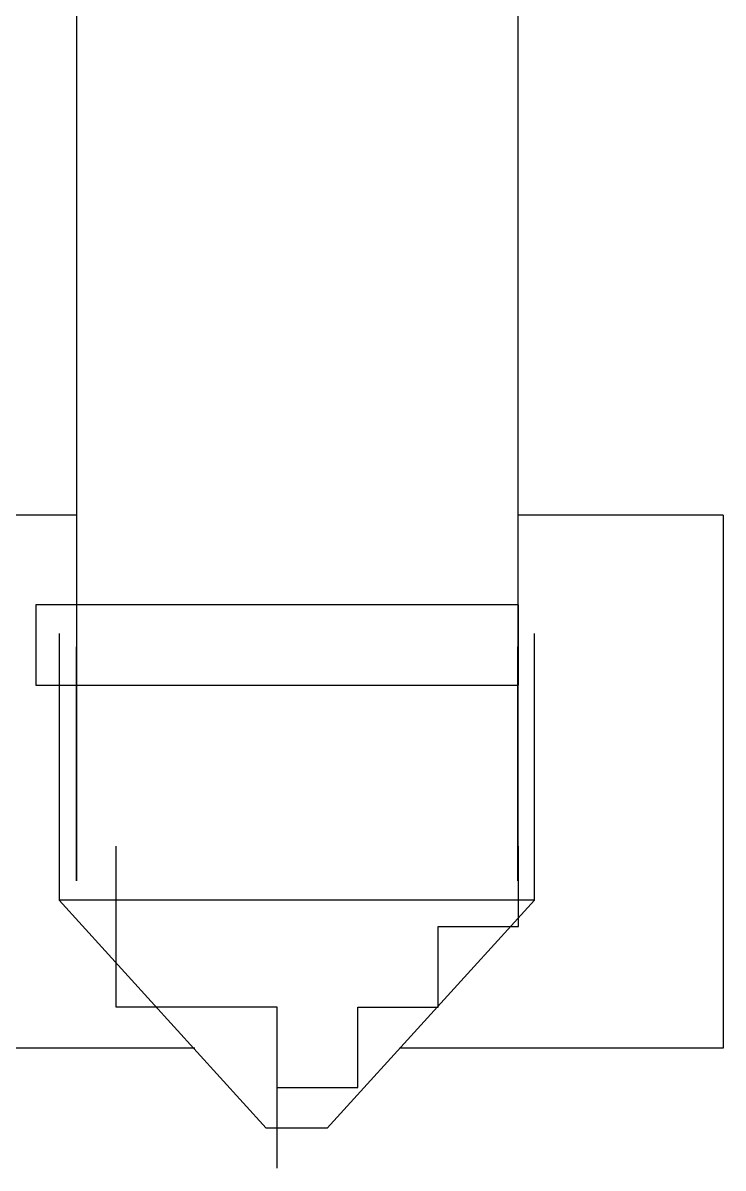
# Model space of a CAD drawing. Extents: x -84241 to 2571207, y -257021 to 1687411.
# Drawn here: x 38311.6 to 38403.7, y -13671 to -13520.5 of the extents above; entities that cross this region are included whole.
import ezdxf

# ---------------------------------------------------------------- set-up
doc = ezdxf.new("R2010")
doc.units = 0
doc.header["$LTSCALE"] = 1000
doc.layers.get('0').update_dxf_attribs({"linetype": 'CONTINUOUS'})
doc.layers.add('W-WSUP-EQPM', color=40, linetype='CONTINUOUS')

# ---------------------------------------------------------------- blocks, each defined once
blk = doc.blocks.new('*U359')
at = {"color": 8, "linetype": 'Continuous'}
for p, q in [((1469917.34, 3476955.33), (1469917.34, 3475194.49)), ((1469975.34, 3476955.33), (1469975.34, 3475194.49)), ((1469917.34, 3475242.54), (1469895.34, 3475242.54)), ((1470002.34, 3475242.54), (1469975.34, 3475242.54)), ((1470002.34, 3475242.54), (1470002.34, 3475172.54)), ((1469911.99, 3475230.79), (1469911.99, 3475230.79)), ((1469911.99, 3475230.79), (1469911.99, 3475230.79)), ((1469911.99, 3475230.79), (1469911.99, 3475230.79)), ((1469911.99, 3475230.79), (1469911.99, 3475230.79)), ((1469911.99, 3475230.79), (1469911.99, 3475230.79)), ((1469911.99, 3475230.79), (1469911.99, 3475230.79)), ((1469911.99, 3475230.79), (1469911.99, 3475220.22)), ((1469922.57, 3475230.79), (1469911.99, 3475230.79)), ((1469911.99, 3475230.79), (1469911.99, 3475230.79)), ((1469911.99, 3475230.79), (1469911.99, 3475230.79)), ((1469911.99, 3475230.79), (1469911.99, 3475230.79)), ((1469911.99, 3475230.79), (1469911.99, 3475230.79)), ((1469911.99, 3475230.79), (1469911.99, 3475230.79)), ((1469911.99, 3475230.79), (1469911.99, 3475230.79)), ((1469911.99, 3475230.79), (1469911.99, 3475230.79)), ((1469933.14, 3475230.79), (1469922.57, 3475230.79)), ((1469922.57, 3475230.79), (1469922.57, 3475230.79)), ((1469922.57, 3475230.79), (1469922.57, 3475230.79)), ((1469922.57, 3475230.79), (1469922.57, 3475230.79)), ((1469922.57, 3475230.79), (1469922.57, 3475230.79)), ((1469922.57, 3475230.79), (1469922.57, 3475230.79)), ((1469922.57, 3475230.79), (1469922.57, 3475230.79)), ((1469922.57, 3475230.79), (1469922.57, 3475230.79)), ((1469922.57, 3475230.79), (1469922.57, 3475230.79)), ((1469922.57, 3475230.79), (1469922.57, 3475230.79)), ((1469922.57, 3475230.79), (1469922.57, 3475230.79)), ((1469922.57, 3475230.79), (1469922.57, 3475230.79)), ((1469943.72, 3475230.79), (1469933.14, 3475230.79)), ((1469933.14, 3475230.79), (1469933.14, 3475230.79)), ((1469933.14, 3475230.79), (1469933.14, 3475230.79)), ((1469933.14, 3475230.79), (1469933.14, 3475230.79)), ((1469933.14, 3475230.79), (1469933.14, 3475230.79)), ((1469933.14, 3475230.79), (1469933.14, 3475230.79)), ((1469933.14, 3475230.79), (1469933.14, 3475230.79)), ((1469954.3, 3475230.79), (1469943.72, 3475230.79)), ((1469943.72, 3475230.79), (1469943.72, 3475230.79)), ((1469943.72, 3475230.79), (1469943.72, 3475230.79)), ((1469943.72, 3475230.79), (1469943.72, 3475230.79)), ((1469943.72, 3475230.79), (1469943.72, 3475230.79)), ((1469943.72, 3475230.79), (1469943.72, 3475230.79)), ((1469943.72, 3475230.79), (1469943.72, 3475230.79)), ((1469964.87, 3475230.79), (1469954.3, 3475230.79)), ((1469954.3, 3475230.79), (1469954.3, 3475230.79)), ((1469954.3, 3475230.79), (1469954.3, 3475230.79)), ((1469954.3, 3475230.79), (1469954.3, 3475230.79)), ((1469954.3, 3475230.79), (1469954.3, 3475230.79)), ((1469954.3, 3475230.79), (1469954.3, 3475230.79)), ((1469954.3, 3475230.79), (1469954.3, 3475230.79)), ((1469975.45, 3475230.79), (1469964.87, 3475230.79)), ((1469964.87, 3475230.79), (1469964.87, 3475230.79)), ((1469964.87, 3475230.79), (1469964.87, 3475230.79)), ((1469964.87, 3475230.79), (1469964.87, 3475230.79)), ((1469964.87, 3475230.79), (1469964.87, 3475230.79)), ((1469964.87, 3475230.79), (1469964.87, 3475230.79)), ((1469964.87, 3475230.79), (1469964.87, 3475230.79)), ((1469964.87, 3475230.79), (1469964.87, 3475230.79)), ((1469964.87, 3475230.79), (1469964.87, 3475230.79)), ((1469975.45, 3475220.22), (1469975.45, 3475230.79)), ((1469975.45, 3475230.79), (1469975.45, 3475230.79)), ((1469975.45, 3475230.79), (1469975.45, 3475230.79)), ((1469975.45, 3475230.79), (1469975.45, 3475230.79)), ((1469975.45, 3475230.79), (1469975.45, 3475230.79)), ((1469975.45, 3475230.79), (1469975.45, 3475230.79)), ((1469975.45, 3475230.79), (1469975.45, 3475230.79)), ((1469975.45, 3475230.79), (1469975.45, 3475230.79)), ((1469975.45, 3475230.79), (1469975.45, 3475230.79)), ((1469975.45, 3475230.79), (1469975.45, 3475230.79)), ((1469975.45, 3475230.79), (1469975.45, 3475230.79)), ((1469975.45, 3475230.79), (1469975.45, 3475230.79)), ((1469975.45, 3475230.79), (1469975.45, 3475230.79)), ((1469975.45, 3475230.79), (1469975.45, 3475230.79)), ((1469975.45, 3475230.79), (1469975.45, 3475230.79)), ((1469975.45, 3475230.79), (1469975.45, 3475230.79)), ((1469975.45, 3475230.79), (1469975.45, 3475230.79)), ((1469975.45, 3475230.79), (1469975.45, 3475230.79)), ((1469975.45, 3475230.79), (1469975.45, 3475230.79)), ((1469975.45, 3475230.79), (1469975.45, 3475230.79)), ((1469975.45, 3475230.79), (1469975.45, 3475230.79)), ((1469915.04, 3475226.99), (1469915.04, 3475191.99)), ((1469977.54, 3475191.99), (1469977.54, 3475226.99)), ((1469917.34, 3475194.49), (1469917.34, 3475225.26)), ((1469975.34, 3475194.49), (1469975.34, 3475225.26)), ((1469911.99, 3475220.22), (1469922.57, 3475220.22)), ((1469917.34, 3475206.92), (1469917.34, 3475218.93)), ((1469922.57, 3475220.22), (1469922.57, 3475220.22)), ((1469922.57, 3475220.22), (1469922.57, 3475220.22)), ((1469922.57, 3475220.22), (1469922.57, 3475220.22)), ((1469922.57, 3475220.22), (1469922.57, 3475220.22)), ((1469922.57, 3475220.22), (1469922.57, 3475220.22)), ((1469922.57, 3475220.22), (1469922.57, 3475220.22)), ((1469922.57, 3475220.22), (1469922.57, 3475220.22)), ((1469922.57, 3475220.22), (1469922.57, 3475220.22)), ((1469922.57, 3475220.22), (1469922.57, 3475220.22)), ((1469922.57, 3475220.22), (1469922.57, 3475220.22)), ((1469922.57, 3475220.22), (1469922.57, 3475220.22)), ((1469922.57, 3475220.22), (1469933.14, 3475220.22)), ((1469933.14, 3475220.22), (1469933.14, 3475220.22)), ((1469933.14, 3475220.22), (1469933.14, 3475220.22)), ((1469933.14, 3475220.22), (1469933.14, 3475220.22)), ((1469933.14, 3475220.22), (1469933.14, 3475220.22)), ((1469933.14, 3475220.22), (1469933.14, 3475220.22)), ((1469933.14, 3475220.22), (1469933.14, 3475220.22)), ((1469933.14, 3475220.22), (1469943.72, 3475220.22)), ((1469943.72, 3475220.22), (1469943.72, 3475220.22)), ((1469943.72, 3475220.22), (1469943.72, 3475220.22)), ((1469943.72, 3475220.22), (1469943.72, 3475220.22)), ((1469943.72, 3475220.22), (1469943.72, 3475220.22)), ((1469943.72, 3475220.22), (1469943.72, 3475220.22)), ((1469943.72, 3475220.22), (1469943.72, 3475220.22)), ((1469943.72, 3475220.22), (1469954.3, 3475220.22)), ((1469954.3, 3475220.22), (1469954.3, 3475220.22)), ((1469954.3, 3475220.22), (1469954.3, 3475220.22)), ((1469954.3, 3475220.22), (1469954.3, 3475220.22)), ((1469954.3, 3475220.22), (1469954.3, 3475220.22)), ((1469954.3, 3475220.22), (1469954.3, 3475220.22)), ((1469954.3, 3475220.22), (1469954.3, 3475220.22)), ((1469954.3, 3475220.22), (1469964.87, 3475220.22)), ((1469964.87, 3475220.22), (1469964.87, 3475220.22)), ((1469964.87, 3475220.22), (1469964.87, 3475220.22)), ((1469964.87, 3475220.22), (1469964.87, 3475220.22)), ((1469964.87, 3475220.22), (1469964.87, 3475220.22)), ((1469964.87, 3475220.22), (1469964.87, 3475220.22)), ((1469964.87, 3475220.22), (1469964.87, 3475220.22)), ((1469964.87, 3475220.22), (1469964.87, 3475220.22)), ((1469964.87, 3475220.22), (1469964.87, 3475220.22)), ((1469964.87, 3475220.22), (1469975.45, 3475220.22)), ((1469975.34, 3475206.92), (1469975.34, 3475218.93)), ((1469975.45, 3475220.22), (1469975.45, 3475220.22)), ((1469975.45, 3475220.22), (1469975.45, 3475220.22)), ((1469975.45, 3475220.22), (1469975.45, 3475220.22)), ((1469975.45, 3475220.22), (1469975.45, 3475220.22)), ((1469975.45, 3475220.22), (1469975.45, 3475220.22)), ((1469975.45, 3475220.22), (1469975.45, 3475220.22)), ((1469975.45, 3475220.22), (1469975.45, 3475220.22)), ((1469915.04, 3475191.99), (1469942.29, 3475161.99)), ((1469977.54, 3475191.99), (1469915.04, 3475191.99)), ((1469977.54, 3475191.99), (1469950.29, 3475161.99)), ((1469932.88, 3475172.54), (1469879.8, 3475172.54)), ((1470002.34, 3475172.54), (1469959.8, 3475172.54)), ((1469950.29, 3475161.99), (1469942.29, 3475161.99))]:
    blk.add_line(p, q, dxfattribs=at)
at = {"color": 8}
for p, q in [((1469922.57, 3475188.49), (1469922.57, 3475199.07)), ((1469922.57, 3475199.07), (1469922.57, 3475199.07)), ((1469922.57, 3475199.07), (1469922.57, 3475199.07)), ((1469922.57, 3475199.07), (1469922.57, 3475199.07)), ((1469975.45, 3475188.49), (1469975.45, 3475199.07)), ((1469975.45, 3475199.07), (1469975.45, 3475199.07)), ((1469975.45, 3475199.07), (1469975.45, 3475199.07)), ((1469975.45, 3475199.07), (1469975.45, 3475199.07)), ((1469922.57, 3475177.91), (1469922.57, 3475188.49)), ((1469922.57, 3475188.49), (1469922.57, 3475188.49)), ((1469922.57, 3475188.49), (1469922.57, 3475188.49)), ((1469922.57, 3475188.49), (1469922.57, 3475188.49)), ((1469922.57, 3475188.49), (1469922.57, 3475188.49)), ((1469922.57, 3475188.49), (1469922.57, 3475188.49)), ((1469922.57, 3475188.49), (1469922.57, 3475188.49)), ((1469922.57, 3475188.49), (1469922.57, 3475188.49)), ((1469922.57, 3475188.49), (1469922.57, 3475188.49)), ((1469922.57, 3475188.49), (1469922.57, 3475188.49)), ((1469922.57, 3475188.49), (1469922.57, 3475188.49)), ((1469922.57, 3475188.49), (1469922.57, 3475188.49)), ((1469922.57, 3475188.49), (1469922.57, 3475188.49)), ((1469922.57, 3475188.49), (1469922.57, 3475188.49)), ((1469922.57, 3475188.49), (1469922.57, 3475188.49)), ((1469922.57, 3475188.49), (1469922.57, 3475188.49)), ((1469922.57, 3475188.49), (1469922.57, 3475188.49)), ((1469922.57, 3475188.49), (1469922.57, 3475188.49)), ((1469922.57, 3475188.49), (1469922.57, 3475188.49)), ((1469922.57, 3475188.49), (1469922.57, 3475188.49)), ((1469922.57, 3475188.49), (1469922.57, 3475188.49)), ((1469922.57, 3475188.49), (1469922.57, 3475188.49)), ((1469922.57, 3475188.49), (1469922.57, 3475188.49)), ((1469922.57, 3475188.49), (1469922.57, 3475188.49)), ((1469922.57, 3475188.49), (1469922.57, 3475188.49)), ((1469922.57, 3475188.49), (1469922.57, 3475188.49)), ((1469922.57, 3475188.49), (1469922.57, 3475188.49)), ((1469922.57, 3475188.49), (1469922.57, 3475188.49)), ((1469922.57, 3475188.49), (1469922.57, 3475188.49)), ((1469922.57, 3475188.49), (1469922.57, 3475188.49)), ((1469922.57, 3475188.49), (1469922.57, 3475188.49)), ((1469922.57, 3475188.49), (1469922.57, 3475188.49)), ((1469922.57, 3475188.49), (1469922.57, 3475188.49)), ((1469922.57, 3475188.49), (1469922.57, 3475188.49)), ((1469922.57, 3475188.49), (1469922.57, 3475188.49)), ((1469922.57, 3475188.49), (1469922.57, 3475188.49)), ((1469922.57, 3475188.49), (1469922.57, 3475188.49)), ((1469922.57, 3475188.49), (1469922.57, 3475188.49)), ((1469922.57, 3475188.49), (1469922.57, 3475188.49)), ((1469922.57, 3475188.49), (1469922.57, 3475188.49)), ((1469922.57, 3475188.49), (1469922.57, 3475188.49)), ((1469922.57, 3475188.49), (1469922.57, 3475188.49)), ((1469922.57, 3475188.49), (1469922.57, 3475188.49)), ((1469922.57, 3475188.49), (1469922.57, 3475188.49)), ((1469922.57, 3475188.49), (1469922.57, 3475188.49)), ((1469922.57, 3475188.49), (1469922.57, 3475188.49)), ((1469922.57, 3475188.49), (1469922.57, 3475188.49)), ((1469922.57, 3475188.49), (1469922.57, 3475188.49)), ((1469922.57, 3475188.49), (1469922.57, 3475188.49)), ((1469922.57, 3475188.49), (1469922.57, 3475188.49)), ((1469922.57, 3475188.49), (1469922.57, 3475188.49)), ((1469964.87, 3475177.91), (1469964.87, 3475188.49)), ((1469964.87, 3475188.49), (1469964.87, 3475188.49)), ((1469964.87, 3475188.49), (1469964.87, 3475188.49)), ((1469964.87, 3475188.49), (1469964.87, 3475188.49)), ((1469964.87, 3475188.49), (1469964.87, 3475188.49)), ((1469964.87, 3475188.49), (1469964.87, 3475188.49)), ((1469964.87, 3475188.49), (1469964.87, 3475188.49)), ((1469964.87, 3475188.49), (1469964.87, 3475188.49)), ((1469964.87, 3475188.49), (1469975.45, 3475188.49)), ((1469975.45, 3475188.49), (1469975.45, 3475188.49)), ((1469975.45, 3475188.49), (1469975.45, 3475188.49)), ((1469975.45, 3475188.49), (1469975.45, 3475188.49)), ((1469975.45, 3475188.49), (1469975.45, 3475188.49)), ((1469975.45, 3475188.49), (1469975.45, 3475188.49)), ((1469975.45, 3475188.49), (1469975.45, 3475188.49)), ((1469975.45, 3475188.49), (1469975.45, 3475188.49)), ((1469975.45, 3475188.49), (1469975.45, 3475188.49)), ((1469975.45, 3475188.49), (1469975.45, 3475188.49)), ((1469975.45, 3475188.49), (1469975.45, 3475188.49)), ((1469975.45, 3475188.49), (1469975.45, 3475188.49)), ((1469975.45, 3475188.49), (1469975.45, 3475188.49)), ((1469975.45, 3475188.49), (1469975.45, 3475188.49)), ((1469975.45, 3475188.49), (1469975.45, 3475188.49)), ((1469975.45, 3475188.49), (1469975.45, 3475188.49)), ((1469975.45, 3475188.49), (1469975.45, 3475188.49)), ((1469975.45, 3475188.49), (1469975.45, 3475188.49)), ((1469975.45, 3475188.49), (1469975.45, 3475188.49)), ((1469975.45, 3475188.49), (1469975.45, 3475188.49)), ((1469975.45, 3475188.49), (1469975.45, 3475188.49)), ((1469975.45, 3475188.49), (1469975.45, 3475188.49)), ((1469975.45, 3475188.49), (1469975.45, 3475188.49)), ((1469975.45, 3475188.49), (1469975.45, 3475188.49)), ((1469975.45, 3475188.49), (1469975.45, 3475188.49)), ((1469975.45, 3475188.49), (1469975.45, 3475188.49)), ((1469975.45, 3475188.49), (1469975.45, 3475188.49)), ((1469975.45, 3475188.49), (1469975.45, 3475188.49)), ((1469975.45, 3475188.49), (1469975.45, 3475188.49)), ((1469975.45, 3475188.49), (1469975.45, 3475188.49)), ((1469975.45, 3475188.49), (1469975.45, 3475188.49)), ((1469975.45, 3475188.49), (1469975.45, 3475188.49)), ((1469975.45, 3475188.49), (1469975.45, 3475188.49)), ((1469975.45, 3475188.49), (1469975.45, 3475188.49)), ((1469975.45, 3475188.49), (1469975.45, 3475188.49)), ((1469975.45, 3475188.49), (1469975.45, 3475188.49)), ((1469975.45, 3475188.49), (1469975.45, 3475188.49)), ((1469975.45, 3475188.49), (1469975.45, 3475188.49)), ((1469975.45, 3475188.49), (1469975.45, 3475188.49)), ((1469975.45, 3475188.49), (1469975.45, 3475188.49)), ((1469975.45, 3475188.49), (1469975.45, 3475188.49)), ((1469975.45, 3475188.49), (1469975.45, 3475188.49)), ((1469975.45, 3475188.49), (1469975.45, 3475188.49)), ((1469933.14, 3475177.91), (1469922.57, 3475177.91)), ((1469922.57, 3475177.91), (1469922.57, 3475177.91)), ((1469922.57, 3475177.91), (1469922.57, 3475177.91)), ((1469922.57, 3475177.91), (1469922.57, 3475177.91)), ((1469922.57, 3475177.91), (1469922.57, 3475177.91)), ((1469922.57, 3475177.91), (1469922.57, 3475177.91)), ((1469922.57, 3475177.91), (1469922.57, 3475177.91)), ((1469922.57, 3475177.91), (1469922.57, 3475177.91)), ((1469922.57, 3475177.91), (1469922.57, 3475177.91)), ((1469922.57, 3475177.91), (1469922.57, 3475177.91)), ((1469922.57, 3475177.91), (1469922.57, 3475177.91)), ((1469922.57, 3475177.91), (1469922.57, 3475177.91)), ((1469922.57, 3475177.91), (1469922.57, 3475177.91)), ((1469922.57, 3475177.91), (1469922.57, 3475177.91)), ((1469922.57, 3475177.91), (1469922.57, 3475177.91)), ((1469922.57, 3475177.91), (1469922.57, 3475177.91)), ((1469922.57, 3475177.91), (1469922.57, 3475177.91)), ((1469922.57, 3475177.91), (1469922.57, 3475177.91)), ((1469922.57, 3475177.91), (1469922.57, 3475177.91)), ((1469922.57, 3475177.91), (1469922.57, 3475177.91)), ((1469922.57, 3475177.91), (1469922.57, 3475177.91)), ((1469922.57, 3475177.91), (1469922.57, 3475177.91)), ((1469922.57, 3475177.91), (1469922.57, 3475177.91)), ((1469943.72, 3475177.91), (1469933.14, 3475177.91)), ((1469933.14, 3475177.91), (1469933.14, 3475177.91)), ((1469933.14, 3475177.91), (1469933.14, 3475177.91)), ((1469933.14, 3475177.91), (1469933.14, 3475177.91)), ((1469933.14, 3475177.91), (1469933.14, 3475177.91)), ((1469933.14, 3475177.91), (1469933.14, 3475177.91)), ((1469933.14, 3475177.91), (1469933.14, 3475177.91)), ((1469933.14, 3475177.91), (1469933.14, 3475177.91)), ((1469933.14, 3475177.91), (1469933.14, 3475177.91)), ((1469933.14, 3475177.91), (1469933.14, 3475177.91)), ((1469933.14, 3475177.91), (1469933.14, 3475177.91)), ((1469933.14, 3475177.91), (1469933.14, 3475177.91)), ((1469933.14, 3475177.91), (1469933.14, 3475177.91)), ((1469933.14, 3475177.91), (1469933.14, 3475177.91)), ((1469933.14, 3475177.91), (1469933.14, 3475177.91)), ((1469933.14, 3475177.91), (1469933.14, 3475177.91)), ((1469933.14, 3475177.91), (1469933.14, 3475177.91)), ((1469933.14, 3475177.91), (1469933.14, 3475177.91)), ((1469933.14, 3475177.91), (1469933.14, 3475177.91)), ((1469933.14, 3475177.91), (1469933.14, 3475177.91)), ((1469933.14, 3475177.91), (1469933.14, 3475177.91)), ((1469933.14, 3475177.91), (1469933.14, 3475177.91)), ((1469933.14, 3475177.91), (1469933.14, 3475177.91)), ((1469933.14, 3475177.91), (1469933.14, 3475177.91)), ((1469933.14, 3475177.91), (1469933.14, 3475177.91)), ((1469933.14, 3475177.91), (1469933.14, 3475177.91)), ((1469933.14, 3475177.91), (1469933.14, 3475177.91)), ((1469933.14, 3475177.91), (1469933.14, 3475177.91)), ((1469933.14, 3475177.91), (1469933.14, 3475177.91)), ((1469933.14, 3475177.91), (1469933.14, 3475177.91)), ((1469933.14, 3475177.91), (1469933.14, 3475177.91)), ((1469933.14, 3475177.91), (1469933.14, 3475177.91)), ((1469933.14, 3475177.91), (1469933.14, 3475177.91)), ((1469933.14, 3475177.91), (1469933.14, 3475177.91)), ((1469933.14, 3475177.91), (1469933.14, 3475177.91)), ((1469933.14, 3475177.91), (1469933.14, 3475177.91)), ((1469933.14, 3475177.91), (1469933.14, 3475177.91)), ((1469933.14, 3475177.91), (1469933.14, 3475177.91)), ((1469933.14, 3475177.91), (1469933.14, 3475177.91)), ((1469933.14, 3475177.91), (1469933.14, 3475177.91)), ((1469933.14, 3475177.91), (1469933.14, 3475177.91)), ((1469933.14, 3475177.91), (1469933.14, 3475177.91)), ((1469933.14, 3475177.91), (1469933.14, 3475177.91)), ((1469933.14, 3475177.91), (1469933.14, 3475177.91)), ((1469933.14, 3475177.91), (1469933.14, 3475177.91)), ((1469933.14, 3475177.91), (1469933.14, 3475177.91)), ((1469933.14, 3475177.91), (1469933.14, 3475177.91)), ((1469933.14, 3475177.91), (1469933.14, 3475177.91)), ((1469933.14, 3475177.91), (1469933.14, 3475177.91)), ((1469933.14, 3475177.91), (1469933.14, 3475177.91)), ((1469943.72, 3475167.34), (1469943.72, 3475177.91)), ((1469943.72, 3475177.91), (1469943.72, 3475177.91)), ((1469943.72, 3475177.91), (1469943.72, 3475177.91)), ((1469943.72, 3475177.91), (1469943.72, 3475177.91)), ((1469943.72, 3475177.91), (1469943.72, 3475177.91)), ((1469943.72, 3475177.91), (1469943.72, 3475177.91)), ((1469943.72, 3475177.91), (1469943.72, 3475177.91)), ((1469943.72, 3475177.91), (1469943.72, 3475177.91)), ((1469943.72, 3475177.91), (1469943.72, 3475177.91)), ((1469943.72, 3475177.91), (1469943.72, 3475177.91)), ((1469943.72, 3475177.91), (1469943.72, 3475177.91)), ((1469943.72, 3475177.91), (1469943.72, 3475177.91)), ((1469954.3, 3475167.34), (1469954.3, 3475177.91)), ((1469954.3, 3475177.91), (1469954.3, 3475177.91)), ((1469954.3, 3475177.91), (1469954.3, 3475177.91)), ((1469954.3, 3475177.91), (1469954.3, 3475177.91)), ((1469954.3, 3475177.91), (1469954.3, 3475177.91)), ((1469954.3, 3475177.91), (1469954.3, 3475177.91)), ((1469954.3, 3475177.91), (1469954.3, 3475177.91)), ((1469954.3, 3475177.91), (1469954.3, 3475177.91)), ((1469954.3, 3475177.91), (1469954.3, 3475177.91)), ((1469954.3, 3475177.91), (1469954.3, 3475177.91)), ((1469954.3, 3475177.91), (1469954.3, 3475177.91)), ((1469954.3, 3475177.91), (1469954.3, 3475177.91)), ((1469954.3, 3475177.91), (1469954.3, 3475177.91)), ((1469954.3, 3475177.91), (1469954.3, 3475177.91)), ((1469954.3, 3475177.91), (1469954.3, 3475177.91)), ((1469954.3, 3475177.91), (1469954.3, 3475177.91)), ((1469954.3, 3475177.91), (1469954.3, 3475177.91)), ((1469954.3, 3475177.91), (1469954.3, 3475177.91)), ((1469954.3, 3475177.91), (1469954.3, 3475177.91)), ((1469954.3, 3475177.91), (1469954.3, 3475177.91)), ((1469954.3, 3475177.91), (1469954.3, 3475177.91)), ((1469954.3, 3475177.91), (1469954.3, 3475177.91)), ((1469954.3, 3475177.91), (1469954.3, 3475177.91)), ((1469954.3, 3475177.91), (1469954.3, 3475177.91)), ((1469954.3, 3475177.91), (1469954.3, 3475177.91)), ((1469954.3, 3475177.91), (1469954.3, 3475177.91)), ((1469954.3, 3475177.91), (1469954.3, 3475177.91)), ((1469954.3, 3475177.91), (1469954.3, 3475177.91)), ((1469954.3, 3475177.91), (1469954.3, 3475177.91)), ((1469954.3, 3475177.91), (1469954.3, 3475177.91)), ((1469954.3, 3475177.91), (1469954.3, 3475177.91)), ((1469954.3, 3475177.91), (1469954.3, 3475177.91)), ((1469954.3, 3475177.91), (1469954.3, 3475177.91)), ((1469954.3, 3475177.91), (1469954.3, 3475177.91)), ((1469954.3, 3475177.91), (1469954.3, 3475177.91)), ((1469954.3, 3475177.91), (1469954.3, 3475177.91)), ((1469954.3, 3475177.91), (1469954.3, 3475177.91)), ((1469954.3, 3475177.91), (1469954.3, 3475177.91)), ((1469954.3, 3475177.91), (1469964.87, 3475177.91)), ((1469964.87, 3475177.91), (1469964.87, 3475177.91)), ((1469964.87, 3475177.91), (1469964.87, 3475177.91)), ((1469964.87, 3475177.91), (1469964.87, 3475177.91)), ((1469964.87, 3475177.91), (1469964.87, 3475177.91)), ((1469964.87, 3475177.91), (1469964.87, 3475177.91)), ((1469964.87, 3475177.91), (1469964.87, 3475177.91)), ((1469964.87, 3475177.91), (1469964.87, 3475177.91)), ((1469964.87, 3475177.91), (1469964.87, 3475177.91)), ((1469964.87, 3475177.91), (1469964.87, 3475177.91)), ((1469964.87, 3475177.91), (1469964.87, 3475177.91)), ((1469964.87, 3475177.91), (1469964.87, 3475177.91)), ((1469964.87, 3475177.91), (1469964.87, 3475177.91)), ((1469964.87, 3475177.91), (1469964.87, 3475177.91)), ((1469964.87, 3475177.91), (1469964.87, 3475177.91)), ((1469964.87, 3475177.91), (1469964.87, 3475177.91)), ((1469964.87, 3475177.91), (1469964.87, 3475177.91)), ((1469964.87, 3475177.91), (1469964.87, 3475177.91)), ((1469964.87, 3475177.91), (1469964.87, 3475177.91)), ((1469964.87, 3475177.91), (1469964.87, 3475177.91)), ((1469964.87, 3475177.91), (1469964.87, 3475177.91)), ((1469964.87, 3475177.91), (1469964.87, 3475177.91)), ((1469964.87, 3475177.91), (1469964.87, 3475177.91)), ((1469964.87, 3475177.91), (1469964.87, 3475177.91)), ((1469964.87, 3475177.91), (1469964.87, 3475177.91)), ((1469964.87, 3475177.91), (1469964.87, 3475177.91)), ((1469964.87, 3475177.91), (1469964.87, 3475177.91)), ((1469964.87, 3475177.91), (1469964.87, 3475177.91)), ((1469964.87, 3475177.91), (1469964.87, 3475177.91)), ((1469964.87, 3475177.91), (1469964.87, 3475177.91)), ((1469964.87, 3475177.91), (1469964.87, 3475177.91)), ((1469964.87, 3475177.91), (1469964.87, 3475177.91)), ((1469964.87, 3475177.91), (1469964.87, 3475177.91)), ((1469964.87, 3475177.91), (1469964.87, 3475177.91)), ((1469964.87, 3475177.91), (1469964.87, 3475177.91)), ((1469964.87, 3475177.91), (1469964.87, 3475177.91)), ((1469964.87, 3475177.91), (1469964.87, 3475177.91)), ((1469964.87, 3475177.91), (1469964.87, 3475177.91)), ((1469964.87, 3475177.91), (1469964.87, 3475177.91)), ((1469964.87, 3475177.91), (1469964.87, 3475177.91)), ((1469964.87, 3475177.91), (1469964.87, 3475177.91)), ((1469964.87, 3475177.91), (1469964.87, 3475177.91)), ((1469964.87, 3475177.91), (1469964.87, 3475177.91)), ((1469964.87, 3475177.91), (1469964.87, 3475177.91)), ((1469964.87, 3475177.91), (1469964.87, 3475177.91)), ((1469964.87, 3475177.91), (1469964.87, 3475177.91)), ((1469964.87, 3475177.91), (1469964.87, 3475177.91)), ((1469943.72, 3475156.76), (1469943.72, 3475167.34)), ((1469943.72, 3475167.34), (1469943.72, 3475167.34)), ((1469943.72, 3475167.34), (1469943.72, 3475167.34)), ((1469943.72, 3475167.34), (1469943.72, 3475167.34)), ((1469943.72, 3475167.34), (1469943.72, 3475167.34)), ((1469943.72, 3475167.34), (1469943.72, 3475167.34)), ((1469943.72, 3475167.34), (1469943.72, 3475167.34)), ((1469943.72, 3475167.34), (1469943.72, 3475167.34)), ((1469943.72, 3475167.34), (1469943.72, 3475167.34)), ((1469943.72, 3475167.34), (1469943.72, 3475167.34)), ((1469943.72, 3475167.34), (1469943.72, 3475167.34)), ((1469943.72, 3475167.34), (1469943.72, 3475167.34)), ((1469943.72, 3475167.34), (1469943.72, 3475167.34)), ((1469943.72, 3475167.34), (1469943.72, 3475167.34)), ((1469943.72, 3475167.34), (1469943.72, 3475167.34)), ((1469943.72, 3475167.34), (1469943.72, 3475167.34)), ((1469943.72, 3475167.34), (1469943.72, 3475167.34)), ((1469943.72, 3475167.34), (1469943.72, 3475167.34)), ((1469943.72, 3475167.34), (1469943.72, 3475167.34)), ((1469943.72, 3475167.34), (1469943.72, 3475167.34)), ((1469943.72, 3475167.34), (1469943.72, 3475167.34)), ((1469943.72, 3475167.34), (1469943.72, 3475167.34)), ((1469943.72, 3475167.34), (1469943.72, 3475167.34)), ((1469943.72, 3475167.34), (1469943.72, 3475167.34)), ((1469943.72, 3475167.34), (1469943.72, 3475167.34)), ((1469943.72, 3475167.34), (1469943.72, 3475167.34)), ((1469943.72, 3475167.34), (1469943.72, 3475167.34)), ((1469943.72, 3475167.34), (1469943.72, 3475167.34)), ((1469943.72, 3475167.34), (1469943.72, 3475167.34)), ((1469943.72, 3475167.34), (1469943.72, 3475167.34)), ((1469943.72, 3475167.34), (1469943.72, 3475167.34)), ((1469943.72, 3475167.34), (1469943.72, 3475167.34)), ((1469943.72, 3475167.34), (1469943.72, 3475167.34)), ((1469943.72, 3475167.34), (1469943.72, 3475167.34)), ((1469943.72, 3475167.34), (1469943.72, 3475167.34)), ((1469943.72, 3475167.34), (1469943.72, 3475167.34)), ((1469943.72, 3475167.34), (1469943.72, 3475167.34)), ((1469943.72, 3475167.34), (1469943.72, 3475167.34)), ((1469943.72, 3475167.34), (1469943.72, 3475167.34)), ((1469943.72, 3475167.34), (1469943.72, 3475167.34)), ((1469943.72, 3475167.34), (1469943.72, 3475167.34)), ((1469943.72, 3475167.34), (1469943.72, 3475167.34)), ((1469943.72, 3475167.34), (1469943.72, 3475167.34)), ((1469943.72, 3475167.34), (1469943.72, 3475167.34)), ((1469943.72, 3475167.34), (1469943.72, 3475167.34)), ((1469943.72, 3475167.34), (1469943.72, 3475167.34)), ((1469943.72, 3475167.34), (1469943.72, 3475167.34)), ((1469943.72, 3475167.34), (1469943.72, 3475167.34)), ((1469943.72, 3475167.34), (1469943.72, 3475167.34)), ((1469943.72, 3475167.34), (1469943.72, 3475167.34)), ((1469943.72, 3475167.34), (1469943.72, 3475167.34)), ((1469943.72, 3475156.76), (1469943.72, 3475167.34)), ((1469943.72, 3475167.34), (1469943.72, 3475167.34)), ((1469943.72, 3475167.34), (1469943.72, 3475167.34)), ((1469943.72, 3475167.34), (1469943.72, 3475167.34)), ((1469943.72, 3475167.34), (1469943.72, 3475167.34)), ((1469943.72, 3475167.34), (1469943.72, 3475167.34)), ((1469943.72, 3475167.34), (1469943.72, 3475167.34)), ((1469943.72, 3475167.34), (1469943.72, 3475167.34)), ((1469943.72, 3475167.34), (1469943.72, 3475167.34)), ((1469943.72, 3475167.34), (1469943.72, 3475167.34)), ((1469943.72, 3475167.34), (1469943.72, 3475167.34)), ((1469943.72, 3475167.34), (1469943.72, 3475167.34)), ((1469943.72, 3475167.34), (1469943.72, 3475167.34)), ((1469943.72, 3475167.34), (1469943.72, 3475167.34)), ((1469943.72, 3475167.34), (1469943.72, 3475167.34)), ((1469943.72, 3475167.34), (1469943.72, 3475167.34)), ((1469943.72, 3475167.34), (1469943.72, 3475167.34)), ((1469943.72, 3475167.34), (1469943.72, 3475167.34)), ((1469943.72, 3475167.34), (1469943.72, 3475167.34)), ((1469943.72, 3475167.34), (1469943.72, 3475167.34)), ((1469943.72, 3475167.34), (1469943.72, 3475167.34)), ((1469943.72, 3475167.34), (1469943.72, 3475167.34)), ((1469943.72, 3475167.34), (1469943.72, 3475167.34)), ((1469943.72, 3475167.34), (1469943.72, 3475167.34)), ((1469943.72, 3475167.34), (1469943.72, 3475167.34)), ((1469943.72, 3475167.34), (1469943.72, 3475167.34)), ((1469943.72, 3475167.34), (1469943.72, 3475167.34)), ((1469943.72, 3475167.34), (1469954.3, 3475167.34)), ((1469954.3, 3475167.34), (1469954.3, 3475167.34)), ((1469954.3, 3475167.34), (1469954.3, 3475167.34)), ((1469954.3, 3475167.34), (1469954.3, 3475167.34)), ((1469954.3, 3475167.34), (1469954.3, 3475167.34)), ((1469954.3, 3475167.34), (1469954.3, 3475167.34)), ((1469954.3, 3475167.34), (1469954.3, 3475167.34)), ((1469954.3, 3475167.34), (1469954.3, 3475167.34)), ((1469954.3, 3475167.34), (1469954.3, 3475167.34)), ((1469954.3, 3475167.34), (1469954.3, 3475167.34)), ((1469954.3, 3475167.34), (1469954.3, 3475167.34)), ((1469954.3, 3475167.34), (1469954.3, 3475167.34)), ((1469954.3, 3475167.34), (1469954.3, 3475167.34)), ((1469954.3, 3475167.34), (1469954.3, 3475167.34)), ((1469954.3, 3475167.34), (1469954.3, 3475167.34)), ((1469954.3, 3475167.34), (1469954.3, 3475167.34)), ((1469954.3, 3475167.34), (1469954.3, 3475167.34)), ((1469954.3, 3475167.34), (1469954.3, 3475167.34)), ((1469954.3, 3475167.34), (1469954.3, 3475167.34)), ((1469954.3, 3475167.34), (1469954.3, 3475167.34)), ((1469954.3, 3475167.34), (1469954.3, 3475167.34)), ((1469954.3, 3475167.34), (1469954.3, 3475167.34)), ((1469954.3, 3475167.34), (1469954.3, 3475167.34)), ((1469954.3, 3475167.34), (1469954.3, 3475167.34))]:
    blk.add_line(p, q, dxfattribs=at)
blk = doc.blocks.new('*U360')
blk.add_blockref('*U359', (-1469346.34, -3477072.33))

msp = doc.modelspace()

# ---------------------------------------------------------------- block references
at = {"layer": 'W-WSUP-EQPM'}
msp.add_blockref('*U360', (37747.7006, -11755.4364), dxfattribs=at)

doc.saveas('drawing.dxf')
